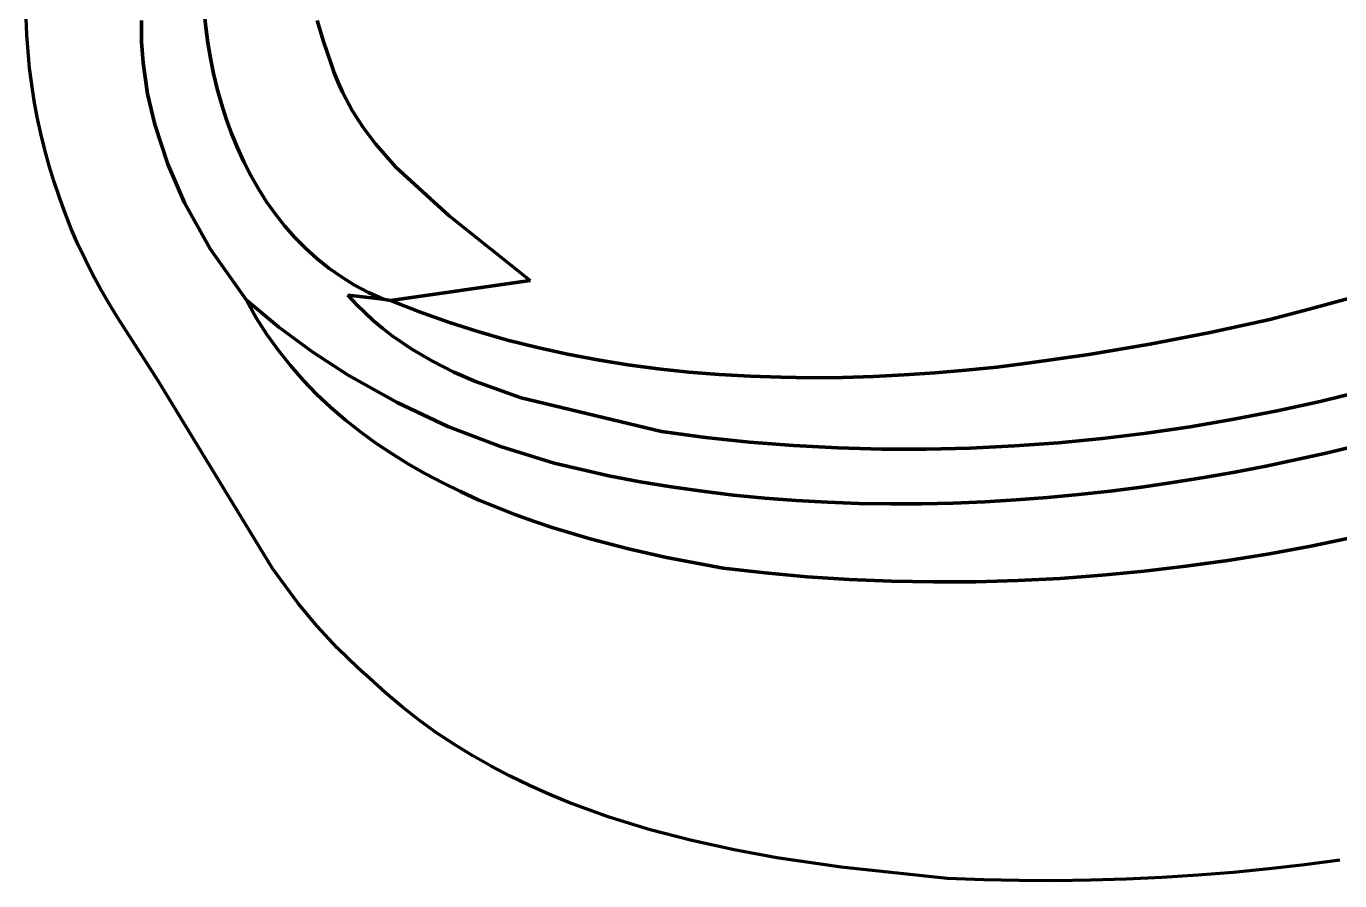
# Model space of a CAD drawing. Header units: millimetres. Extents: x 0.18 to 6.32, y 4.4 to 10.2.
# Drawn here: x 0.176 to 1.074, y 4.397 to 4.981 of the extents above; entities that cross this region are included whole.
import ezdxf

# ---------------------------------------------------------------- set-up
doc = ezdxf.new("R2010")
doc.units = ezdxf.units.MM
for name, color, linetype, lineweight in [('color#004f00ff', 7, 'CONTINUOUS', 100), ('color#86026eff', 7, 'CONTINUOUS', 100), ('color#b36001ff', 7, 'CONTINUOUS', 100), ('color#ba871eff', 7, 'CONTINUOUS', 100), ('color#fdfdfaff', 7, 'CONTINUOUS', 100)]:
    doc.layers.add(name, color=color, linetype=linetype, lineweight=lineweight)

msp = doc.modelspace()

# ---------------------------------------------------------------- linework, layer by layer
at = {"layer": 'color#004f00ff'}
for p, q in [((0.17651, 4.97539), (0.17608, 4.98676)), ((0.25483, 4.98515), (0.25496, 4.9707)), ((0.17727, 4.96405), (0.17651, 4.97539)), ((0.25496, 4.9707), (0.25597, 4.95636)), ((0.17837, 4.95273), (0.17727, 4.96405)), ((0.17979, 4.94144), (0.17837, 4.95273)), ((0.25597, 4.95636), (0.25905, 4.93509)), ((0.18154, 4.9302), (0.17979, 4.94144)), ((0.18362, 4.91901), (0.18154, 4.9302)), ((0.25905, 4.93509), (0.26389, 4.91417)), ((0.18601, 4.90788), (0.18362, 4.91901)), ((0.26389, 4.91417), (0.27285, 4.88693)), ((0.18872, 4.89682), (0.18601, 4.90788)), ((0.19174, 4.88584), (0.18872, 4.89682)), ((0.19507, 4.87494), (0.19174, 4.88584)), ((0.27285, 4.88693), (0.28436, 4.86058)), ((0.19871, 4.86414), (0.19507, 4.87494)), ((0.20264, 4.85344), (0.19871, 4.86414)), ((0.28436, 4.86058), (0.30186, 4.82912)), ((0.20688, 4.84285), (0.20264, 4.85344)), ((0.21141, 4.83238), (0.20688, 4.84285)), ((0.21624, 4.82204), (0.21141, 4.83238)), ((0.30186, 4.82912), (0.32659, 4.79392)), ((0.22135, 4.81183), (0.21624, 4.82204)), ((0.22675, 4.80177), (0.22135, 4.81183)), ((0.23243, 4.79186), (0.22675, 4.80177)), ((0.23838, 4.78211), (0.23243, 4.79186)), ((0.32659, 4.79392), (0.33335, 4.78199)), ((0.24462, 4.77253), (0.23838, 4.78211)), ((0.33335, 4.78199), (0.34064, 4.77057)), ((0.2662, 4.73888), (0.24462, 4.77253)), ((0.34064, 4.77057), (0.34844, 4.75965)), ((0.34844, 4.75965), (0.35672, 4.74921)), ((0.35672, 4.74921), (0.36545, 4.73926)), ((0.34445, 4.61037), (0.2662, 4.73888)), ((0.36545, 4.73926), (0.37462, 4.72976)), ((0.37462, 4.72976), (0.3842, 4.72071)), ((0.3842, 4.72071), (0.39417, 4.71211)), ((0.39417, 4.71211), (0.40451, 4.70392)), ((0.40451, 4.70392), (0.41519, 4.69616)), ((0.41519, 4.69616), (0.42618, 4.68879)), ((0.42618, 4.68879), (0.43748, 4.68181)), ((0.43748, 4.68181), (0.44905, 4.67521)), ((0.44905, 4.67521), (0.46087, 4.66897)), ((0.46087, 4.66897), (0.47291, 4.66308)), ((0.47291, 4.66308), (0.48516, 4.65753)), ((0.48516, 4.65753), (0.49759, 4.65231)), ((0.49759, 4.65231), (0.51018, 4.64741)), ((0.51018, 4.64741), (0.52291, 4.6428)), ((0.52291, 4.6428), (0.53574, 4.63849)), ((0.53574, 4.63849), (0.56166, 4.63068)), ((0.56166, 4.63068), (0.58775, 4.62389)), ((1.02605, 4.62057), (1.05443, 4.62579)), ((1.05443, 4.62579), (1.08269, 4.63161)), ((0.58775, 4.62389), (0.61382, 4.618)), ((0.61382, 4.618), (0.65251, 4.61067)), ((0.969, 4.61196), (0.99757, 4.61595)), ((0.99757, 4.61595), (1.02605, 4.62057)), ((0.36227, 4.58634), (0.34445, 4.61037)), ((0.65251, 4.61067), (0.68123, 4.60743)), ((0.68123, 4.60743), (0.71, 4.60488)), ((0.91166, 4.60584), (0.94036, 4.60858)), ((0.94036, 4.60858), (0.969, 4.61196)), ((0.71, 4.60488), (0.7388, 4.60301)), ((0.7388, 4.60301), (0.76763, 4.60183)), ((0.76763, 4.60183), (0.79646, 4.60131)), ((0.79646, 4.60131), (0.8253, 4.60146)), ((0.8253, 4.60146), (0.85412, 4.60227)), ((0.85412, 4.60227), (0.88291, 4.60374)), ((0.88291, 4.60374), (0.91166, 4.60584)), ((0.37501, 4.57099), (0.36227, 4.58634)), ((0.38856, 4.55626), (0.37501, 4.57099)), ((0.40304, 4.54225), (0.38856, 4.55626)), ((0.41065, 4.53554), (0.40304, 4.54225)), ((0.4217, 4.52543), (0.41065, 4.53554)), ((0.43305, 4.51584), (0.4217, 4.52543)), ((0.44471, 4.50676), (0.43305, 4.51584)), ((0.45665, 4.49817), (0.44471, 4.50676)), ((0.46886, 4.49006), (0.45665, 4.49817)), ((0.48132, 4.48241), (0.46886, 4.49006)), ((0.49403, 4.47521), (0.48132, 4.48241)), ((0.50696, 4.46844), (0.49403, 4.47521)), ((0.52011, 4.46209), (0.50696, 4.46844)), ((0.53345, 4.45614), (0.52011, 4.46209)), ((0.54698, 4.45057), (0.53345, 4.45614)), ((0.56068, 4.44537), (0.54698, 4.45057)), ((0.57454, 4.44053), (0.56068, 4.44537)), ((0.58854, 4.43602), (0.57454, 4.44053)), ((0.60267, 4.43184), (0.58854, 4.43602)), ((0.63125, 4.42438), (0.60267, 4.43184)), ((0.66018, 4.41802), (0.63125, 4.42438)), ((0.68934, 4.41265), (0.66018, 4.41802)), ((0.73327, 4.40615), (0.68934, 4.41265)), ((1.07418, 4.41093), (1.04995, 4.40777)), ((0.80604, 4.39846), (0.73327, 4.40615)), ((0.97699, 4.4007), (0.9526, 4.39915)), ((1.00134, 4.40266), (0.97699, 4.4007)), ((1.02567, 4.40501), (1.00134, 4.40266)), ((1.04995, 4.40777), (1.02567, 4.40501)), ((0.83046, 4.39755), (0.80604, 4.39846)), ((0.85489, 4.39704), (0.83046, 4.39755)), ((0.87933, 4.39696), (0.85489, 4.39704)), ((0.90376, 4.39728), (0.87933, 4.39696)), ((0.92819, 4.39801), (0.90376, 4.39728)), ((0.9526, 4.39915), (0.92819, 4.39801))]:
    msp.add_line(p, q, dxfattribs=at)
at = {"layer": 'color#86026eff'}
for p, q in [((0.33335, 4.78199), (0.32659, 4.79392)), ((0.32659, 4.79392), (0.34882, 4.77547)), ((0.34064, 4.77057), (0.33335, 4.78199)), ((0.34844, 4.75965), (0.34064, 4.77057)), ((0.34882, 4.77547), (0.37205, 4.75839)), ((0.35672, 4.74921), (0.34844, 4.75965)), ((0.37205, 4.75839), (0.39619, 4.7427)), ((0.36545, 4.73926), (0.35672, 4.74921)), ((0.39619, 4.7427), (0.42966, 4.72395)), ((0.37462, 4.72976), (0.36545, 4.73926)), ((0.3842, 4.72071), (0.37462, 4.72976)), ((0.42966, 4.72395), (0.46442, 4.70767)), ((0.39417, 4.71211), (0.3842, 4.72071)), ((0.40451, 4.70392), (0.39417, 4.71211)), ((0.46442, 4.70767), (0.50027, 4.69388)), ((0.41519, 4.69616), (0.40451, 4.70392)), ((1.06571, 4.68961), (1.10756, 4.69988)), ((0.42618, 4.68879), (0.41519, 4.69616)), ((0.43748, 4.68181), (0.42618, 4.68879)), ((0.50027, 4.69388), (0.53703, 4.6826)), ((1.04468, 4.68491), (1.06571, 4.68961)), ((0.44905, 4.67521), (0.43748, 4.68181)), ((0.53703, 4.6826), (0.57449, 4.67382)), ((1.00239, 4.67643), (1.02356, 4.68052)), ((1.02356, 4.68052), (1.04468, 4.68491)), ((0.46087, 4.66897), (0.44905, 4.67521)), ((0.57449, 4.67382), (0.5957, 4.66982)), ((0.5957, 4.66982), (0.61697, 4.66631)), ((0.95987, 4.66924), (0.98116, 4.67267)), ((0.98116, 4.67267), (1.00239, 4.67643)), ((0.47291, 4.66308), (0.46087, 4.66897)), ((0.48516, 4.65753), (0.47291, 4.66308)), ((0.61697, 4.66631), (0.63828, 4.66328)), ((0.63828, 4.66328), (0.65965, 4.66072)), ((0.87431, 4.65899), (0.89575, 4.66101)), ((0.89575, 4.66101), (0.91716, 4.6634)), ((0.91716, 4.6634), (0.93853, 4.66615)), ((0.93853, 4.66615), (0.95987, 4.66924)), ((0.49759, 4.65231), (0.48516, 4.65753)), ((0.51018, 4.64741), (0.49759, 4.65231)), ((0.65965, 4.66072), (0.68104, 4.65862)), ((0.68104, 4.65862), (0.70247, 4.65697)), ((0.70247, 4.65697), (0.72393, 4.65576)), ((0.72393, 4.65576), (0.7454, 4.65499)), ((0.7454, 4.65499), (0.76689, 4.65464)), ((0.76689, 4.65464), (0.78838, 4.65471)), ((0.78838, 4.65471), (0.80988, 4.65519)), ((0.80988, 4.65519), (0.83137, 4.65607)), ((0.83137, 4.65607), (0.85285, 4.65734)), ((0.85285, 4.65734), (0.87431, 4.65899)), ((0.52291, 4.6428), (0.51018, 4.64741)), ((0.53574, 4.63849), (0.52291, 4.6428)), ((0.56166, 4.63068), (0.53574, 4.63849)), ((0.58775, 4.62389), (0.56166, 4.63068)), ((1.05443, 4.62579), (1.02605, 4.62057)), ((1.08269, 4.63161), (1.05443, 4.62579)), ((0.61382, 4.618), (0.58775, 4.62389)), ((0.65251, 4.61067), (0.61382, 4.618)), ((0.99757, 4.61595), (0.969, 4.61196)), ((1.02605, 4.62057), (0.99757, 4.61595)), ((0.68123, 4.60743), (0.65251, 4.61067)), ((0.71, 4.60488), (0.68123, 4.60743)), ((0.94036, 4.60858), (0.91166, 4.60584)), ((0.969, 4.61196), (0.94036, 4.60858)), ((0.7388, 4.60301), (0.71, 4.60488)), ((0.76763, 4.60183), (0.7388, 4.60301)), ((0.79646, 4.60131), (0.76763, 4.60183)), ((0.8253, 4.60146), (0.79646, 4.60131)), ((0.85412, 4.60227), (0.8253, 4.60146)), ((0.88291, 4.60374), (0.85412, 4.60227)), ((0.91166, 4.60584), (0.88291, 4.60374))]:
    msp.add_line(p, q, dxfattribs=at)
at = {"layer": 'color#b36001ff'}
for p, q in [((0.40156, 4.79126), (0.39588, 4.79739)), ((0.39588, 4.79739), (0.4201, 4.79477)), ((0.40745, 4.78543), (0.40156, 4.79126)), ((0.4201, 4.79477), (0.42509, 4.79376)), ((0.42509, 4.79376), (0.44487, 4.78598)), ((1.02631, 4.78084), (1.05324, 4.78771)), ((1.05324, 4.78771), (1.08014, 4.79508)), ((0.41354, 4.77989), (0.40745, 4.78543)), ((0.41982, 4.77463), (0.41354, 4.77989)), ((0.44487, 4.78598), (0.46482, 4.7789)), ((0.46482, 4.7789), (0.48492, 4.77249)), ((0.98549, 4.77192), (1.02631, 4.78084)), ((0.42628, 4.76964), (0.41982, 4.77463)), ((0.43971, 4.76044), (0.42628, 4.76964)), ((0.48492, 4.77249), (0.50516, 4.76673)), ((0.94422, 4.76384), (0.98549, 4.77192)), ((0.45374, 4.7522), (0.43971, 4.76044)), ((0.50516, 4.76673), (0.52553, 4.7616)), ((0.52553, 4.7616), (0.54603, 4.75709)), ((0.90259, 4.75675), (0.94422, 4.76384)), ((0.46831, 4.74484), (0.45374, 4.7522)), ((0.54603, 4.75709), (0.56663, 4.75318)), ((0.56663, 4.75318), (0.58733, 4.74984)), ((0.83965, 4.74827), (0.86068, 4.75078)), ((0.86068, 4.75078), (0.90259, 4.75675)), ((0.48332, 4.73826), (0.46831, 4.74484)), ((0.58733, 4.74984), (0.60812, 4.74707)), ((0.60812, 4.74707), (0.62899, 4.74484)), ((0.62899, 4.74484), (0.64992, 4.74313)), ((0.64992, 4.74313), (0.67092, 4.74193)), ((0.67092, 4.74193), (0.69196, 4.74121)), ((0.73413, 4.74117), (0.75525, 4.7418)), ((0.75525, 4.7418), (0.77637, 4.74285)), ((0.77637, 4.74285), (0.79748, 4.74429)), ((0.79748, 4.74429), (0.81858, 4.7461)), ((0.81858, 4.7461), (0.83965, 4.74827)), ((0.5144, 4.72715), (0.48332, 4.73826)), ((0.69196, 4.74121), (0.71303, 4.74097)), ((0.71303, 4.74097), (0.73413, 4.74117)), ((0.6104, 4.70406), (0.5144, 4.72715)), ((1.06085, 4.72474), (1.0313, 4.71828)), ((1.09026, 4.73187), (1.06085, 4.72474)), ((1.0313, 4.71828), (1.00161, 4.71251)), ((0.9718, 4.70743), (0.9419, 4.70306)), ((1.00161, 4.71251), (0.9718, 4.70743)), ((0.64045, 4.70008), (0.6104, 4.70406)), ((0.67057, 4.6969), (0.64045, 4.70008)), ((0.70073, 4.69452), (0.67057, 4.6969)), ((0.9119, 4.6994), (0.88183, 4.69646)), ((0.9419, 4.70306), (0.9119, 4.6994)), ((0.73092, 4.69293), (0.70073, 4.69452)), ((0.76113, 4.69212), (0.73092, 4.69293)), ((0.79134, 4.69207), (0.76113, 4.69212)), ((0.82153, 4.69279), (0.79134, 4.69207)), ((0.8517, 4.69425), (0.82153, 4.69279)), ((0.88183, 4.69646), (0.8517, 4.69425))]:
    msp.add_line(p, q, dxfattribs=at)
at = {"layer": 'color#ba871eff'}
for p, q in [((0.25496, 4.9707), (0.25483, 4.98515)), ((0.29765, 4.99123), (0.29875, 4.9806)), ((0.37926, 4.97077), (0.37503, 4.98528)), ((0.29875, 4.9806), (0.30019, 4.96998)), ((0.25597, 4.95636), (0.25496, 4.9707)), ((0.30019, 4.96998), (0.30198, 4.9594)), ((0.38422, 4.95633), (0.37926, 4.97077)), ((0.30198, 4.9594), (0.30413, 4.94889)), ((0.25905, 4.93509), (0.25597, 4.95636)), ((0.30413, 4.94889), (0.30664, 4.93846)), ((0.38665, 4.94943), (0.38422, 4.95633)), ((0.38934, 4.94273), (0.38665, 4.94943)), ((0.3923, 4.93622), (0.38934, 4.94273)), ((0.26389, 4.91417), (0.25905, 4.93509)), ((0.30664, 4.93846), (0.30952, 4.92814)), ((0.39896, 4.92376), (0.3923, 4.93622)), ((0.30952, 4.92814), (0.31277, 4.91797)), ((0.40652, 4.91196), (0.39896, 4.92376)), ((0.27285, 4.88693), (0.26389, 4.91417)), ((0.31277, 4.91797), (0.3164, 4.90796)), ((0.3164, 4.90796), (0.32041, 4.89814)), ((0.41488, 4.90077), (0.40652, 4.91196)), ((0.32041, 4.89814), (0.32482, 4.88853)), ((0.42871, 4.88498), (0.41488, 4.90077)), ((0.28436, 4.86058), (0.27285, 4.88693)), ((0.32482, 4.88853), (0.32962, 4.87917)), ((0.32962, 4.87917), (0.33482, 4.87007)), ((0.4652, 4.85155), (0.42871, 4.88498)), ((0.33482, 4.87007), (0.34043, 4.86126)), ((0.30186, 4.82912), (0.28436, 4.86058)), ((0.34043, 4.86126), (0.34645, 4.85277)), ((0.34645, 4.85277), (0.35288, 4.84462)), ((0.52055, 4.80741), (0.4652, 4.85155)), ((0.35288, 4.84462), (0.35974, 4.83684)), ((0.35974, 4.83684), (0.36703, 4.82945)), ((0.32659, 4.79392), (0.30186, 4.82912)), ((0.36703, 4.82945), (0.37476, 4.82248)), ((0.37476, 4.82248), (0.38292, 4.81595)), ((0.38292, 4.81595), (0.39154, 4.80989)), ((0.39154, 4.80989), (0.4006, 4.80432)), ((0.42509, 4.79376), (0.52055, 4.80741)), ((0.4201, 4.79477), (0.39588, 4.79739)), ((0.39588, 4.79739), (0.40156, 4.79126)), ((0.4006, 4.80432), (0.41012, 4.79927)), ((0.41012, 4.79927), (0.4201, 4.79477)), ((0.34882, 4.77547), (0.32659, 4.79392)), ((0.40156, 4.79126), (0.40745, 4.78543)), ((0.44487, 4.78598), (0.42509, 4.79376)), ((1.05324, 4.78771), (1.02631, 4.78084)), ((1.08014, 4.79508), (1.05324, 4.78771)), ((0.40745, 4.78543), (0.41354, 4.77989)), ((0.41354, 4.77989), (0.41982, 4.77463)), ((0.46482, 4.7789), (0.44487, 4.78598)), ((0.48492, 4.77249), (0.46482, 4.7789)), ((1.02631, 4.78084), (0.98549, 4.77192)), ((0.37205, 4.75839), (0.34882, 4.77547)), ((0.41982, 4.77463), (0.42628, 4.76964)), ((0.42628, 4.76964), (0.43971, 4.76044)), ((0.50516, 4.76673), (0.48492, 4.77249)), ((0.98549, 4.77192), (0.94422, 4.76384)), ((0.43971, 4.76044), (0.45374, 4.7522)), ((0.52553, 4.7616), (0.50516, 4.76673)), ((0.54603, 4.75709), (0.52553, 4.7616)), ((0.94422, 4.76384), (0.90259, 4.75675)), ((0.39619, 4.7427), (0.37205, 4.75839)), ((0.45374, 4.7522), (0.46831, 4.74484)), ((0.56663, 4.75318), (0.54603, 4.75709)), ((0.58733, 4.74984), (0.56663, 4.75318)), ((0.86068, 4.75078), (0.83965, 4.74827)), ((0.90259, 4.75675), (0.86068, 4.75078)), ((0.42966, 4.72395), (0.39619, 4.7427)), ((0.46831, 4.74484), (0.48332, 4.73826)), ((0.60812, 4.74707), (0.58733, 4.74984)), ((0.62899, 4.74484), (0.60812, 4.74707)), ((0.64992, 4.74313), (0.62899, 4.74484)), ((0.67092, 4.74193), (0.64992, 4.74313)), ((0.69196, 4.74121), (0.67092, 4.74193)), ((0.75525, 4.7418), (0.73413, 4.74117)), ((0.77637, 4.74285), (0.75525, 4.7418)), ((0.79748, 4.74429), (0.77637, 4.74285)), ((0.81858, 4.7461), (0.79748, 4.74429)), ((0.83965, 4.74827), (0.81858, 4.7461)), ((0.48332, 4.73826), (0.5144, 4.72715)), ((0.71303, 4.74097), (0.69196, 4.74121)), ((0.73413, 4.74117), (0.71303, 4.74097)), ((0.46442, 4.70767), (0.42966, 4.72395)), ((0.5144, 4.72715), (0.6104, 4.70406)), ((1.0313, 4.71828), (1.06085, 4.72474)), ((1.06085, 4.72474), (1.09026, 4.73187)), ((1.00161, 4.71251), (1.0313, 4.71828)), ((0.50027, 4.69388), (0.46442, 4.70767)), ((0.9419, 4.70306), (0.9718, 4.70743)), ((0.9718, 4.70743), (1.00161, 4.71251)), ((0.6104, 4.70406), (0.64045, 4.70008)), ((0.64045, 4.70008), (0.67057, 4.6969)), ((0.67057, 4.6969), (0.70073, 4.69452)), ((0.88183, 4.69646), (0.9119, 4.6994)), ((0.9119, 4.6994), (0.9419, 4.70306)), ((1.10756, 4.69988), (1.06571, 4.68961)), ((0.53703, 4.6826), (0.50027, 4.69388)), ((0.70073, 4.69452), (0.73092, 4.69293)), ((0.73092, 4.69293), (0.76113, 4.69212)), ((0.76113, 4.69212), (0.79134, 4.69207)), ((0.79134, 4.69207), (0.82153, 4.69279)), ((0.82153, 4.69279), (0.8517, 4.69425)), ((0.8517, 4.69425), (0.88183, 4.69646)), ((1.06571, 4.68961), (1.04468, 4.68491)), ((0.57449, 4.67382), (0.53703, 4.6826)), ((1.02356, 4.68052), (1.00239, 4.67643)), ((1.04468, 4.68491), (1.02356, 4.68052)), ((0.5957, 4.66982), (0.57449, 4.67382)), ((0.61697, 4.66631), (0.5957, 4.66982)), ((0.98116, 4.67267), (0.95987, 4.66924)), ((1.00239, 4.67643), (0.98116, 4.67267)), ((0.63828, 4.66328), (0.61697, 4.66631)), ((0.65965, 4.66072), (0.63828, 4.66328)), ((0.89575, 4.66101), (0.87431, 4.65899)), ((0.91716, 4.6634), (0.89575, 4.66101)), ((0.93853, 4.66615), (0.91716, 4.6634)), ((0.95987, 4.66924), (0.93853, 4.66615)), ((0.68104, 4.65862), (0.65965, 4.66072)), ((0.70247, 4.65697), (0.68104, 4.65862)), ((0.72393, 4.65576), (0.70247, 4.65697)), ((0.7454, 4.65499), (0.72393, 4.65576)), ((0.76689, 4.65464), (0.7454, 4.65499)), ((0.78838, 4.65471), (0.76689, 4.65464)), ((0.80988, 4.65519), (0.78838, 4.65471)), ((0.83137, 4.65607), (0.80988, 4.65519)), ((0.85285, 4.65734), (0.83137, 4.65607)), ((0.87431, 4.65899), (0.85285, 4.65734))]:
    msp.add_line(p, q, dxfattribs=at)
at = {"layer": 'color#fdfdfaff'}
for p, q in [((0.29875, 4.9806), (0.29765, 4.99123)), ((0.37503, 4.98528), (0.37926, 4.97077)), ((0.30019, 4.96998), (0.29875, 4.9806)), ((0.30198, 4.9594), (0.30019, 4.96998)), ((0.37926, 4.97077), (0.38422, 4.95633)), ((0.30413, 4.94889), (0.30198, 4.9594)), ((0.30664, 4.93846), (0.30413, 4.94889)), ((0.38422, 4.95633), (0.38665, 4.94943)), ((0.38665, 4.94943), (0.38934, 4.94273)), ((0.38934, 4.94273), (0.3923, 4.93622)), ((0.30952, 4.92814), (0.30664, 4.93846)), ((0.3923, 4.93622), (0.39896, 4.92376)), ((0.31277, 4.91797), (0.30952, 4.92814)), ((0.39896, 4.92376), (0.40652, 4.91196)), ((0.3164, 4.90796), (0.31277, 4.91797)), ((0.32041, 4.89814), (0.3164, 4.90796)), ((0.40652, 4.91196), (0.41488, 4.90077)), ((0.32482, 4.88853), (0.32041, 4.89814)), ((0.41488, 4.90077), (0.42871, 4.88498)), ((0.32962, 4.87917), (0.32482, 4.88853)), ((0.33482, 4.87007), (0.32962, 4.87917)), ((0.42871, 4.88498), (0.4652, 4.85155)), ((0.34043, 4.86126), (0.33482, 4.87007)), ((0.34645, 4.85277), (0.34043, 4.86126)), ((0.35288, 4.84462), (0.34645, 4.85277)), ((0.4652, 4.85155), (0.52055, 4.80741)), ((0.35974, 4.83684), (0.35288, 4.84462)), ((0.36703, 4.82945), (0.35974, 4.83684)), ((0.37476, 4.82248), (0.36703, 4.82945)), ((0.38292, 4.81595), (0.37476, 4.82248)), ((0.39154, 4.80989), (0.38292, 4.81595)), ((0.4006, 4.80432), (0.39154, 4.80989)), ((0.52055, 4.80741), (0.42509, 4.79376)), ((0.41012, 4.79927), (0.4006, 4.80432)), ((0.4201, 4.79477), (0.41012, 4.79927)), ((0.42509, 4.79376), (0.4201, 4.79477))]:
    msp.add_line(p, q, dxfattribs=at)

doc.saveas('drawing.dxf')
